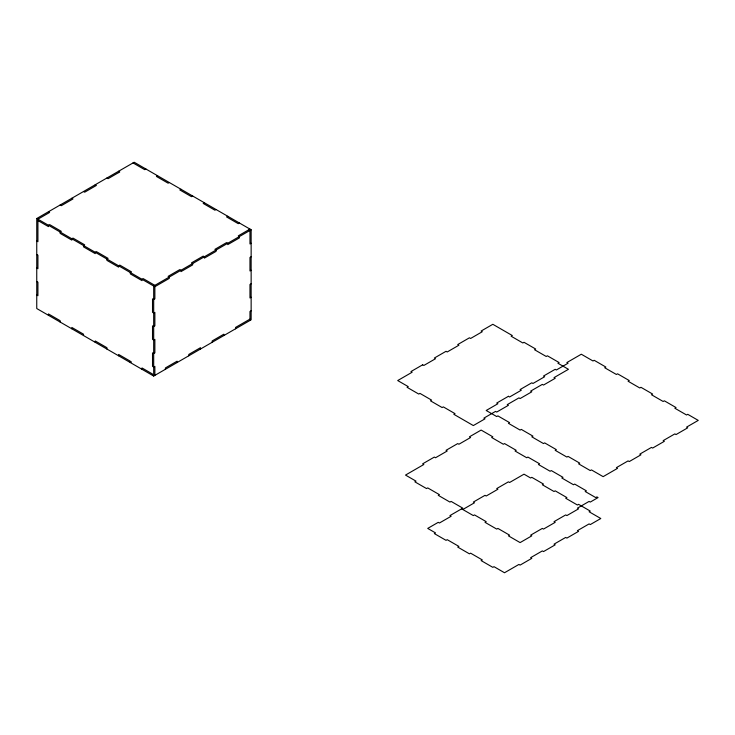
<?xml version="1.0" encoding="UTF-8"?>
<svg xmlns="http://www.w3.org/2000/svg" width="735" height="735" viewBox="0 0 735 735"><rect width="100%" height="100%" fill="white"/><g stroke="black" fill="none" stroke-linecap="round" stroke-linejoin="round"><path stroke-width="1.1" d="M36.75 218.516L134.202 162.251L251.14 229.77L251.14 319.789L153.689 376.054L36.75 308.535L36.75 218.516L153.689 286.034L251.14 229.77M145.898 169.004L144.731 169.675L133.035 162.931M157.593 175.757L156.417 176.428L168.113 183.18L169.28 182.51M180.975 189.262L179.809 189.933L191.504 196.686L192.671 196.006M204.367 202.759L203.2 203.439L214.896 210.192L216.062 209.512M227.758 216.265L226.582 216.935L238.278 223.688L239.445 223.017M249.973 229.09L238.278 235.843L239.445 236.523L239.445 237.874L227.758 244.617L227.758 243.267L226.582 242.596L214.896 249.349L216.062 250.019L216.062 251.37L204.367 258.123L204.367 256.772L203.2 256.102L191.504 262.854L192.671 263.525L192.671 264.876L180.975 271.628L180.975 270.278L179.809 269.598L168.113 276.351L169.28 277.031L169.28 278.381L154.864 286.705M251.14 243.267L249.973 243.946L249.973 230.441L248.807 229.77M251.14 256.772L249.973 257.452L249.973 270.949L251.14 270.278M251.14 283.784L249.973 284.454L249.973 297.96L251.14 297.28M131.473 361.877L130.306 362.548L130.306 361.197L118.611 354.445L118.611 355.795M251.14 310.786L249.973 311.465L249.973 320.469M249.973 319.119L235.549 327.442L235.549 328.793M462.811 509.511L474.498 502.758L473.331 502.079L485.026 495.326L486.193 496.006L497.889 489.253L496.722 488.582L508.418 481.829L509.585 482.5L524.009 474.176L530.633 477.998L531.8 477.327L543.496 484.08L542.329 484.751L554.025 491.504L555.191 490.833L566.887 497.577L565.72 498.257L577.407 505.009L578.583 504.329L590.269 511.082L589.102 511.762L600.798 518.515L590.269 524.588L589.102 523.908L577.407 530.661L578.583 531.341L566.887 538.093L565.72 537.414L554.025 544.166L555.191 544.846L543.496 551.59L542.329 550.919L530.633 557.672L531.8 558.343L520.104 565.096L518.938 564.425L504.513 572.749L493.993 566.676L492.827 567.346L481.131 560.594L482.298 559.923L470.602 553.17L469.435 553.841L457.74 547.088L458.906 546.417L447.211 539.665L446.044 540.344L434.348 533.592L435.524 532.912L427.724 528.41L438.253 522.337L439.42 523.008L451.115 516.264L449.939 515.584L462.811 508.161L451.115 501.408L449.939 502.079L438.253 495.326L439.42 494.655L427.724 487.902L426.557 488.582L414.862 481.829L416.028 481.149L405.509 475.076L423.829 464.502L422.662 463.822L434.348 457.069L435.524 457.749L447.211 450.996L446.044 450.316L457.74 443.572L458.906 444.243L470.602 437.49L469.435 436.82L481.131 430.067L492.827 436.82L491.651 437.49L503.346 444.243L504.513 443.572L516.209 450.316L515.042 450.996L526.738 457.749L527.905 457.069L539.6 463.822L538.433 464.502L550.12 471.245L551.296 470.575L562.992 477.327L561.816 477.998L573.511 484.751L574.678 484.08L586.374 490.833L585.207 491.504L595.727 497.577L596.903 496.906L598.069 497.577L590.269 502.079L589.102 501.408L577.407 508.161L578.583 508.831L566.887 515.584L565.72 514.913L554.025 521.657L555.191 522.337L543.496 529.09L542.329 528.41L530.633 535.163L531.8 535.843L520.104 542.595L508.418 535.843L509.585 535.163L497.889 528.41L496.722 529.09L485.026 522.337L486.193 521.657L474.498 514.913L473.331 515.584L461.635 508.831M106.915 178.008L108.082 178.678L119.777 171.926L118.611 171.255L118.611 172.606M95.219 184.761L96.386 185.431L84.7 192.184L83.524 191.504M71.837 198.257L73.004 198.937L61.308 205.69L60.141 205.01M48.446 211.763L49.612 212.443L37.917 219.186L37.917 241.696L36.75 241.025M37.917 220.537L48.446 226.619L48.446 225.268L49.612 224.588L61.308 231.341L60.141 232.021L60.141 233.372L71.837 240.115L71.837 238.774L73.004 238.094L84.7 244.847L83.524 245.518L83.524 246.868L95.219 253.621L95.219 252.27L96.386 251.6L108.082 258.352L106.915 259.023L106.915 260.374L118.611 267.127L118.611 265.776L119.777 265.096L131.473 271.849L130.306 272.529L130.306 273.879L142.002 280.632L142.002 279.282L143.169 278.602L154.864 285.355L154.864 298.86L153.689 299.531L152.522 298.86L152.522 312.366L153.689 313.036L154.864 312.366L154.864 325.862L153.689 326.542L152.522 325.862L152.522 339.368L153.689 340.048L154.864 339.368L154.864 352.873L153.689 353.544L152.522 352.873L152.522 366.379L153.689 367.05L154.864 366.379L154.864 375.374M36.75 254.521L37.917 255.201L37.917 268.698L36.75 268.027M36.75 281.533L37.917 282.203L37.917 295.709L36.75 295.038M223.853 335.546L223.853 334.195L212.167 340.948L212.167 342.299M200.471 349.042L200.471 347.692L188.776 354.445L188.776 355.795M177.08 362.548L177.08 361.197L165.384 367.95L165.384 369.301M153.689 286.034L153.689 376.054M152.522 375.374L152.522 374.023L142.002 367.95L142.002 369.301M106.915 349.042L106.915 347.692L95.219 340.948L95.219 342.299M83.524 335.546L83.524 334.195L71.837 327.442L71.837 328.793M60.141 322.04L60.141 320.69L48.446 313.937L48.446 315.287M422.662 364.799L410.966 371.552L412.133 372.222L397.708 380.555L408.237 386.628L407.061 387.308L418.757 394.061L419.933 393.381L431.62 400.134L430.453 400.805L442.148 407.558L443.315 406.887L455.011 413.64L453.844 414.31L473.331 425.565L485.026 418.812L483.86 418.142L495.555 411.389L496.722 412.059L508.418 405.307L507.242 404.636L518.938 397.883L520.104 398.554L531.8 391.81L530.633 391.13L542.329 384.377L543.496 385.057L555.191 378.304L554.025 377.625L568.449 369.301L557.92 363.228L559.087 362.548L547.391 355.795L546.224 356.475L534.529 349.722L535.705 349.042L524.009 342.299L522.833 342.969L511.147 336.217L512.313 335.546L492.827 324.291L481.131 331.044L482.298 331.715L470.602 338.467L469.435 337.797L457.74 344.55L458.906 345.22L447.211 351.973L446.044 351.293L434.348 358.046L435.515 358.726L423.819 365.47L422.662 364.799M508.418 396.303L496.722 403.056L497.889 403.736L486.193 410.488L496.722 416.561L497.889 415.891L509.585 422.634L508.418 423.314L520.104 430.067L521.28 429.387L532.976 436.14L531.8 436.82L543.496 443.572L544.663 442.893L556.358 449.645L555.191 450.316L566.887 457.069L568.054 456.398L579.75 463.151L578.583 463.822L590.269 470.575L591.445 469.904L603.141 476.647L617.556 468.324L616.389 467.653L628.085 460.9L629.252 461.571L640.948 454.818L639.781 454.147L651.476 447.394L652.643 448.065L664.339 441.322L663.163 440.642L674.859 433.889L676.035 434.569L687.721 427.816L686.554 427.136L698.25 420.392L687.721 414.31L686.554 414.99L674.859 408.237L676.035 407.558L664.339 400.805L663.163 401.485L651.476 394.732L652.643 394.061L640.948 387.308L639.781 387.979L628.085 381.226L629.252 380.555L617.556 373.803L616.389 374.473L604.694 367.73L605.87 367.05L594.174 360.297L592.998 360.977L581.312 354.224L566.887 362.548L568.054 363.228L556.358 369.981L555.191 369.301L543.496 376.054L544.663 376.724L532.976 383.477L531.8 382.806L520.104 389.559L521.28 390.23L509.585 396.983L508.418 396.303"/></g></svg>
